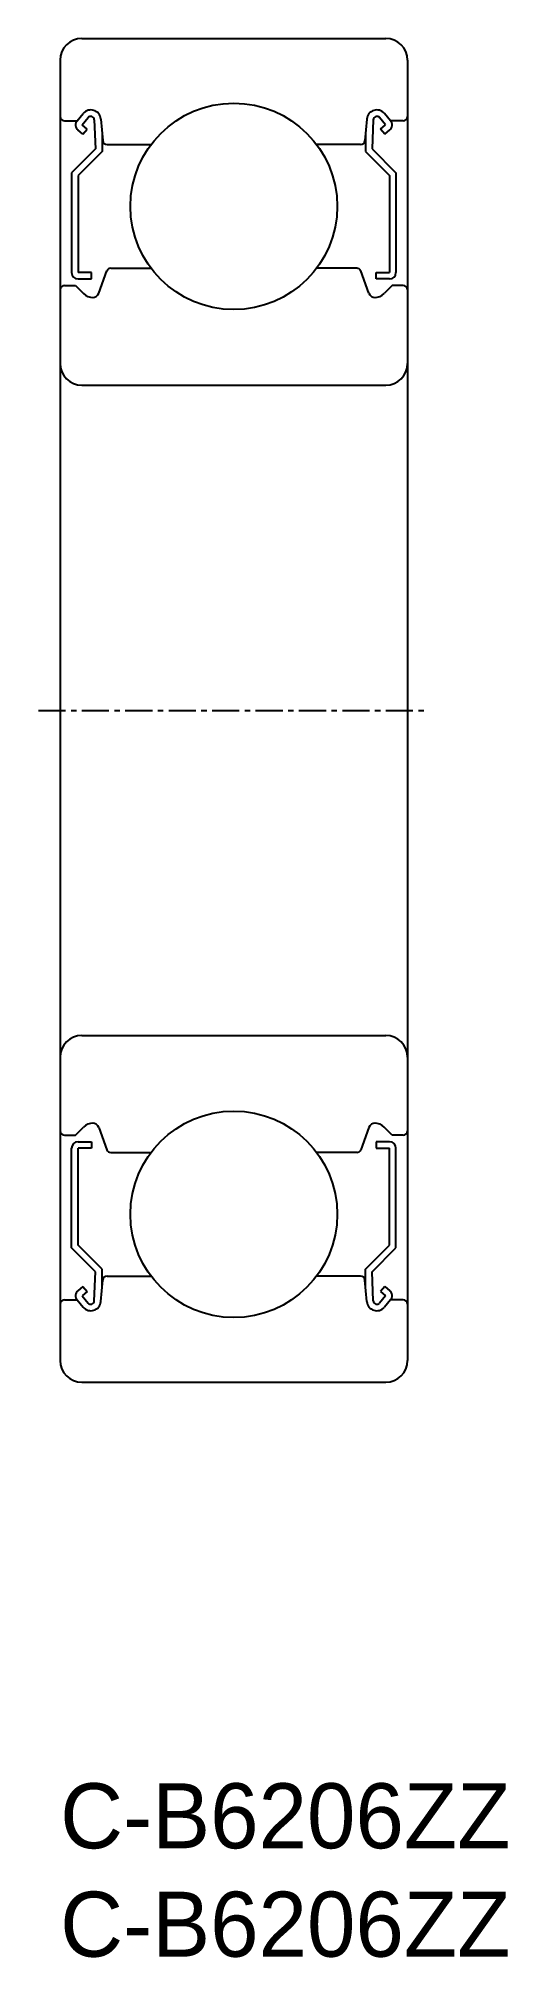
# Model space of a CAD drawing. Extents: x -1 to 20.6, y -8 to 80.5.
import ezdxf

# ---------------------------------------------------------------- set-up
doc = ezdxf.new("R2010")
doc.units = 0
doc.linetypes.add('CENTER', pattern=[2, 1.25, -0.25, 0.25, -0.25])
doc.layers.get('0').update_dxf_attribs({"linetype": 'CONTINUOUS'})
doc.layers.add('CENTER', color=1, linetype='CENTER')

msp = doc.modelspace()

# ---------------------------------------------------------------- linework, layer by layer
at = {"color": 7, "linetype": 'CONTINUOUS'}
for p, q in [((1, 80.499), (15, 80.499)), ((0, 79.499), (0, 19.499)), ((16, 79.499), (16, 19.499)), ((0.78, 76.699), (1.063, 77.035)), ((15.22, 76.699), (14.937, 77.035)), ((0.2, 76.699), (0.78, 76.699)), ((1.046, 76.083), (0.816, 76.276)), ((1.01, 76.506), (1.292, 76.842)), ((1.239, 76.313), (1.01, 76.506)), ((1.046, 76.083), (1.239, 76.313)), ((1.574, 76.746), (1.63, 75.403)), ((1.873, 76.779), (1.96, 75.782)), ((14.127, 76.779), (14.04, 75.782)), ((14.426, 76.746), (14.37, 75.403)), ((14.99, 76.506), (14.708, 76.842)), ((14.761, 76.313), (14.99, 76.506)), ((14.954, 76.083), (14.761, 76.313)), ((14.954, 76.083), (15.184, 76.276)), ((15.8, 76.699), (15.22, 76.699)), ((1.63, 75.403), (0.53, 74.303)), ((1.93, 75.28), (0.83, 74.18)), ((1.93, 76.126), (1.93, 75.28)), ((2.159, 75.599), (4.184, 75.599)), ((13.841, 75.599), (11.816, 75.599)), ((14.07, 76.126), (14.07, 75.28)), ((14.07, 75.28), (15.17, 74.18)), ((14.37, 75.403), (15.47, 74.303)), ((0.53, 74.303), (0.53, 69.699)), ((0.83, 74.18), (0.83, 69.699)), ((15.17, 74.18), (15.17, 69.699)), ((15.47, 74.303), (15.47, 69.699)), ((0.2, 69.099), (0.7, 69.099)), ((0.7, 69.099), (1.074, 68.725)), ((1.45, 69.699), (0.83, 69.699)), ((0.83, 69.399), (1.45, 69.399)), ((1.45, 69.399), (1.45, 69.699)), ((1.782, 68.747), (2.153, 69.768)), ((2.341, 69.899), (4.184, 69.899)), ((13.659, 69.899), (11.816, 69.899)), ((14.218, 68.747), (13.847, 69.768)), ((14.55, 69.699), (15.17, 69.699)), ((14.55, 69.399), (14.55, 69.699)), ((15.17, 69.399), (14.55, 69.399)), ((15.3, 69.099), (14.926, 68.725)), ((15.8, 69.099), (15.3, 69.099)), ((1, 64.499), (15, 64.499)), ((1, 34.499), (15, 34.499)), ((0.7, 29.9), (1.074, 30.274)), ((1.782, 30.252), (2.153, 29.231)), ((14.218, 30.252), (13.847, 29.231)), ((15.3, 29.9), (14.926, 30.274)), ((0.2, 29.9), (0.7, 29.9)), ((0.53, 24.696), (0.53, 29.299)), ((0.83, 29.6), (1.45, 29.6)), ((0.83, 24.819), (0.83, 29.299)), ((1.45, 29.299), (0.83, 29.299)), ((1.45, 29.6), (1.45, 29.299)), ((14.032, 29.742), (14.033, 29.742)), ((14.125, 29.997), (14.125, 29.997)), ((15.17, 29.6), (14.55, 29.6)), ((14.55, 29.6), (14.55, 29.299)), ((14.55, 29.299), (15.17, 29.299)), ((15.17, 24.819), (15.17, 29.299)), ((15.8, 29.9), (15.3, 29.9)), ((15.47, 24.696), (15.47, 29.299)), ((2.341, 29.1), (4.184, 29.1)), ((13.659, 29.1), (11.816, 29.1)), ((1.93, 23.719), (0.83, 24.819)), ((14.07, 23.719), (15.17, 24.819)), ((1.63, 23.596), (0.53, 24.696)), ((14.37, 23.596), (15.47, 24.696)), ((1.574, 22.253), (1.63, 23.596)), ((1.873, 22.22), (1.96, 23.217)), ((1.93, 22.872), (1.93, 23.719)), ((2.159, 23.4), (4.184, 23.4)), ((13.841, 23.4), (11.816, 23.4)), ((14.127, 22.22), (14.04, 23.217)), ((14.07, 22.872), (14.07, 23.719)), ((14.426, 22.253), (14.37, 23.596)), ((0.2, 22.299), (0.78, 22.299)), ((0.78, 22.3), (1.063, 21.964)), ((1.046, 22.916), (0.816, 22.723)), ((1.239, 22.686), (1.01, 22.493)), ((1.01, 22.493), (1.292, 22.157)), ((1.046, 22.916), (1.239, 22.686)), ((14.99, 22.493), (14.708, 22.157)), ((14.954, 22.916), (14.761, 22.686)), ((14.761, 22.686), (14.99, 22.493)), ((15.22, 22.3), (14.937, 21.964)), ((14.954, 22.916), (15.184, 22.723)), ((15.8, 22.299), (15.22, 22.299)), ((1, 18.499), (15, 18.499))]:
    msp.add_line(p, q, dxfattribs=at)
for centre in [(8, 72.749), (8, 26.249)]:
    msp.add_circle(centre, 4.763, dxfattribs=at)
for centre, radius, start, end in [((1, 79.499), 1, 90, 180), ((15, 79.499), 1, 0, 90), ((1.415, 76.739), 0.46, 4.98747, 139.90726), ((14.585, 76.739), 0.46, 40.09274, 175.01253), ((0.2, 76.899), 0.2, 180, 270), ((1.009, 76.506), 0.3, 139.90726, 229.9975), ((1.414, 76.739), 0.16, 2.37526, 139.99323), ((14.586, 76.739), 0.16, 40.00677, 177.62474), ((14.991, 76.506), 0.3, 310.0025, 40.09274), ((15.8, 76.899), 0.2, 270, 0), ((2.159, 75.799), 0.2, 184.98747, 270), ((13.841, 75.799), 0.2, 270, 355.01253), ((0.2, 68.899), 0.2, 90, 180), ((0.83, 69.699), 0.3, 180, 270), ((2.341, 69.699), 0.2, 90, 160.03041), ((13.659, 69.699), 0.2, 19.96959, 90), ((15.17, 69.699), 0.3, 270, 0), ((15.8, 68.899), 0.2, 0, 90), ((1.498, 69.149), 0.6, 225, 272.80495), ((1.5, 68.849), 0.3, 265.53743, 340.03041), ((14.5, 68.849), 0.3, 199.96959, 274.46257), ((14.502, 69.149), 0.6, 267.19505, 315), ((1, 65.499), 1, 180, 270), ((15, 65.499), 1, 270, 0), ((1, 33.499), 1, 90, 180), ((15, 33.499), 1, 0, 90), ((1.498, 29.85), 0.6, 87.19505, 135), ((1.5, 30.15), 0.3, 19.96959, 94.46257), ((14.5, 30.15), 0.3, 85.53743, 160.03041), ((14.502, 29.85), 0.6, 45, 92.80495), ((0.2, 30.1), 0.2, 180, 270), ((0.83, 29.299), 0.3, 90, 180), ((2.341, 29.299), 0.2, 199.96959, 270), ((13.659, 29.299), 0.2, 270, 340.03041), ((15.17, 29.299), 0.3, 0, 90), ((15.8, 30.1), 0.2, 270, 0), ((2.159, 23.2), 0.2, 90, 175.01253), ((13.841, 23.2), 0.2, 4.98747, 90), ((0.2, 22.099), 0.2, 90, 180), ((1.009, 22.493), 0.3, 130.0025, 220.09274), ((1.415, 22.26), 0.46, 220.09274, 355.01253), ((1.414, 22.26), 0.16, 220.00677, 357.62474), ((14.585, 22.26), 0.46, 184.98747, 319.90726), ((14.586, 22.26), 0.16, 182.37526, 319.99323), ((14.991, 22.493), 0.3, 319.90726, 49.9975), ((15.8, 22.099), 0.2, 0, 90), ((1, 19.499), 1, 180, 270), ((15, 19.499), 1, 270, 0)]:
    msp.add_arc(centre, radius, start, end, dxfattribs=at)
at = {"layer": 'CENTER', "color": 1, "linetype": 'CENTER'}
msp.add_line((-1, 49.499), (17, 49.499), dxfattribs=at)

# ---------------------------------------------------------------- texts
at = {"color": 7, "linetype": 'CONTINUOUS'}
for p in [(0, -3), (0, -8)]:
    msp.add_text('C-B6206ZZ', height=3, dxfattribs=at).set_placement(p)

doc.saveas('drawing.dxf')
